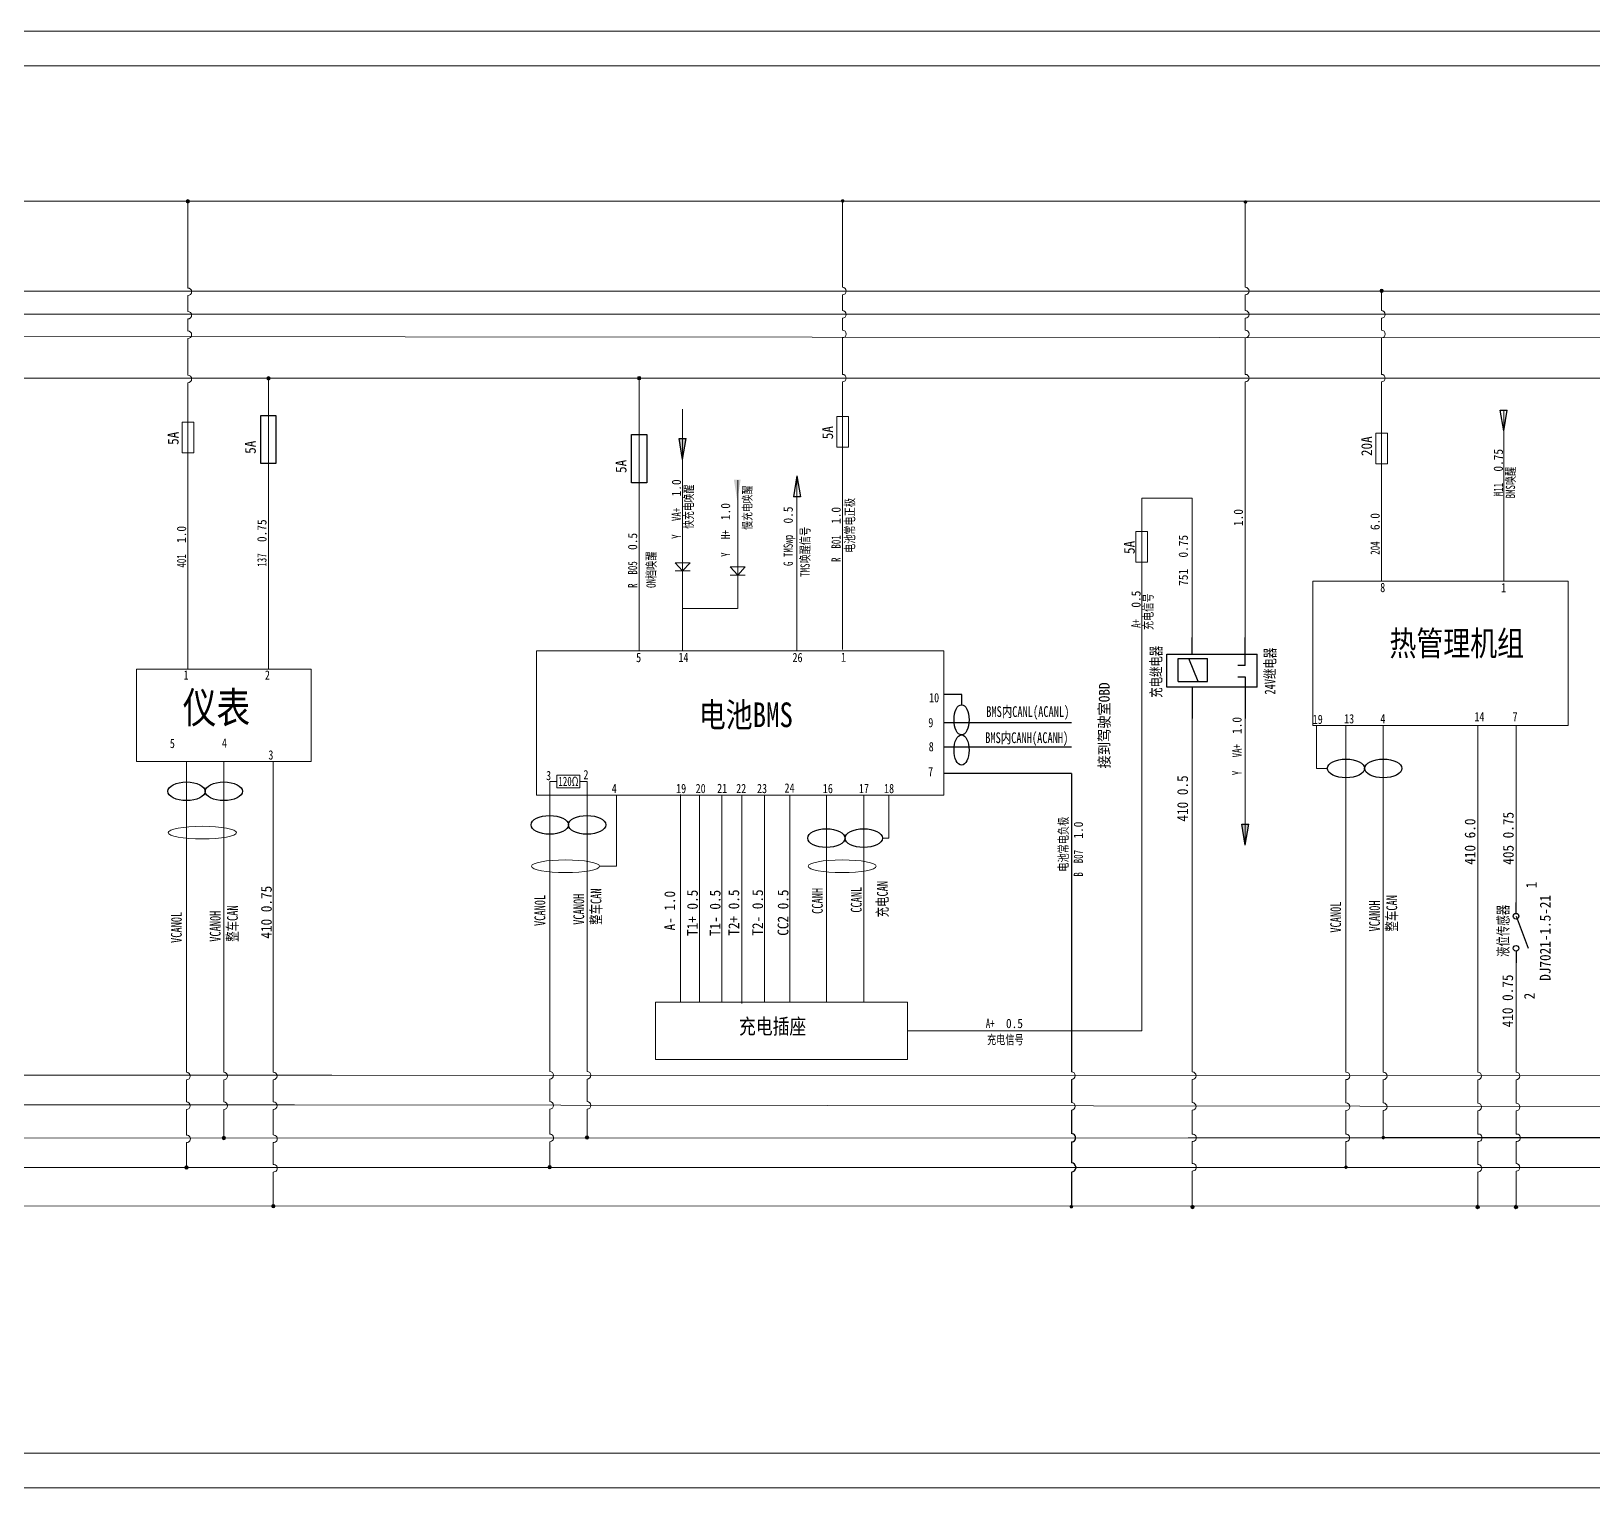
# Model space of a CAD drawing. Header units: millimetres. Extents: x 1 to 6482, y 2 to 1780.
# Drawn here: x 2641 to 3148, y 460 to 933 of the extents above; entities that cross this region are included whole.
import ezdxf

# ---------------------------------------------------------------- set-up
doc = ezdxf.new("R2010")
doc.units = ezdxf.units.MM
doc.layers.add('24V+', color=6, linetype='Continuous', lineweight=50)
doc.layers.add('图层 1', color=7, linetype='Continuous', lineweight=18)
for name, color, linetype in [('PDF_内框线', 7, 'Continuous'), ('PDF_外框线', 7, 'Continuous'), ('图框层', 7, 'Continuous')]:
    doc.layers.add(name, color=color, linetype=linetype)
doc.styles.get("Standard").update_dxf_attribs({"font": 'isocp.shx', "width": 0.707, "bigfont": 'hztxt.shx'})
doc.styles.add('标准', font='', dxfattribs={"width": 0.8})
doc.styles.get('标准').set_extended_font_data('SimSun')

# ---------------------------------------------------------------- blocks, each defined once
blk = doc.blocks.new('*X80')
for centre in [(-4.41, 0), (4.41, 0)]:
    blk.add_ellipse(centre, major_axis=(4.41, 0), ratio=0.5)
blk = doc.blocks.new('*X79')
blk.add_blockref('*X80', (0, 0))
blk = doc.blocks.new('794856123')
for p, q in [((-0.56, -4.55), (-1.68, 2.23)), ((-1.68, 2.23), (0.56, 2.23)), ((-0.56, -4.55), (0.56, 2.23))]:
    blk.add_line(p, q)
blk = doc.blocks.new('78654363')
at = {"linetype": 'Continuous'}
for p, q in [((-10.41, -0.71), (-10.41, 12.78)), ((6.77, 2.63), (6.77, 12.78))]:
    blk.add_line(p, q, dxfattribs=at)
at = {"layer": '图层 1', "color": 1, "lineweight": 25}
for points in [[(-14.33, 2.63), (-14.33, -8.03)], [(-14.33, 2.63), (15.02, 2.63)], [(15.02, 2.63), (15.02, -8.03)], [(15.02, -8.03), (-14.33, -8.03)]]:
    blk.add_lwpolyline(points, dxfattribs=at)
at = {"layer": '图层 1', "color": 7, "lineweight": 25}
for points in [[(1.84, 0.82), (1.84, -6.64)], [(11.29, 0.82), (1.84, 0.82)], [(4.84, 0.82), (7.87, -6.64)], [(11.29, 0.82), (11.29, -6.64)], [(-8.01, -0.71), (-10.41, -0.71)], [(-10.41, -4.44), (-10.41, -13.45)], [(-10.41, -4.44), (-8.01, -4.44)], [(11.29, -6.64), (1.84, -6.64)], [(6.77, -8.03), (6.77, -13.45)]]:
    blk.add_lwpolyline(points, dxfattribs=at)
blk = doc.blocks.new('开关')
for p, q in [((-2.55, -0.2), (7.82, 3.7)), ((-3.46, -0.2), (-7.03, -0.2)), ((8.76, -0.2), (12.6, -0.2))]:
    blk.add_line(p, q)
for centre in [(-2.55, -0.2), (7.85, -0.2)]:
    blk.add_circle(centre, 0.911)
blk = doc.blocks.new('*X122')
for centre in [(-4.41, 0), (4.41, 0)]:
    blk.add_ellipse(centre, major_axis=(4.41, 0), ratio=0.5)
blk = doc.blocks.new('*X121')
blk.add_blockref('*X122', (0, 0))

msp = doc.modelspace()

# ---------------------------------------------------------------- hatches: boundary and pattern name
at = {"layer": '24V+', "linetype": 'ByBlock', "lineweight": 18}
h = msp.add_hatch(color=0, dxfattribs=at)
h.dxf.hatch_style = 1
h.paths.add_polyline_path([(2692.14, 878.23), (2692.14, 877.65), (2692.71, 877.65, 0.414214)])
h.paths.add_polyline_path([(2692.14, 878.23, 0.414214), (2691.57, 877.65), (2692.14, 877.65)])
h.paths.add_polyline_path([(2692.14, 877.65), (2691.57, 877.65, 0.414214), (2692.14, 877.08)])
h.paths.add_polyline_path([(2692.71, 877.65), (2692.14, 877.65), (2692.14, 877.08, 0.414214)])
h = msp.add_hatch(color=0, dxfattribs=at)
h.dxf.hatch_style = 1
h.paths.add_polyline_path([(2904.53, 878.32), (2904.53, 877.75), (2905.1, 877.75, 0.414214)])
h.paths.add_polyline_path([(2904.53, 878.32, 0.414214), (2903.96, 877.75), (2904.53, 877.75)])
h.paths.add_polyline_path([(2904.53, 877.75), (2903.96, 877.75, 0.414214), (2904.53, 877.18)])
h.paths.add_polyline_path([(2905.1, 877.75), (2904.53, 877.75), (2904.53, 877.18, 0.414214)])
h = msp.add_hatch(color=0, dxfattribs=at)
h.dxf.hatch_style = 1
h.paths.add_polyline_path([(3035.18, 877.98), (3035.18, 877.41), (3035.75, 877.41, 0.414214)])
h.paths.add_polyline_path([(3035.18, 877.98, 0.414214), (3034.61, 877.41), (3035.18, 877.41)])
h.paths.add_polyline_path([(3035.18, 877.41), (3034.61, 877.41, 0.414214), (3035.18, 876.84)])
h.paths.add_polyline_path([(3035.75, 877.41), (3035.18, 877.41), (3035.18, 876.84, 0.414214)])
h = msp.add_hatch(color=0, dxfattribs=at)
h.dxf.hatch_style = 1
h.paths.add_polyline_path([(3079.33, 849.17), (3079.33, 848.6), (3079.9, 848.6, 0.414214)])
h.paths.add_polyline_path([(3079.33, 849.17, 0.414214), (3078.76, 848.6), (3079.33, 848.6)])
h.paths.add_polyline_path([(3079.33, 848.6), (3078.76, 848.6, 0.414214), (3079.33, 848.03)])
h.paths.add_polyline_path([(3079.9, 848.6), (3079.33, 848.6), (3079.33, 848.03, 0.414214)])
h = msp.add_hatch(color=0, dxfattribs=at)
h.dxf.hatch_style = 1
h.paths.add_polyline_path([(2718.28, 820.82), (2718.28, 820.24), (2718.85, 820.24, 0.414214)])
h.paths.add_polyline_path([(2718.28, 820.82, 0.414214), (2717.71, 820.24), (2718.28, 820.24)])
h.paths.add_polyline_path([(2718.28, 820.24), (2717.71, 820.24, 0.414214), (2718.28, 819.67)])
h.paths.add_polyline_path([(2718.85, 820.24), (2718.28, 820.24), (2718.28, 819.67, 0.414214)])
h = msp.add_hatch(color=0, dxfattribs=at)
h.dxf.hatch_style = 1
h.paths.add_polyline_path([(2838.53, 820.86), (2838.53, 820.29), (2839.1, 820.29, 0.414214)])
h.paths.add_polyline_path([(2838.53, 820.86, 0.414214), (2837.96, 820.29), (2838.53, 820.29)])
h.paths.add_polyline_path([(2838.53, 820.29), (2837.96, 820.29, 0.414214), (2838.53, 819.72)])
h.paths.add_polyline_path([(2839.1, 820.29), (2838.53, 820.29), (2838.53, 819.72, 0.414214)])
h = msp.add_hatch(color=0, dxfattribs=at)
h.dxf.hatch_style = 1
h.paths.add_polyline_path([(2703.81, 574.38), (2703.81, 573.81), (2704.38, 573.81, 0.414214)])
h.paths.add_polyline_path([(2703.81, 574.38, 0.414214), (2703.24, 573.81), (2703.81, 573.81)])
h.paths.add_polyline_path([(2703.81, 573.81), (2703.24, 573.81, 0.414214), (2703.81, 573.24)])
h.paths.add_polyline_path([(2704.38, 573.81), (2703.81, 573.81), (2703.81, 573.24, 0.414214)])
h = msp.add_hatch(color=0, dxfattribs=at)
h.dxf.hatch_style = 1
h.paths.add_polyline_path([(2821.62, 574.52), (2821.62, 573.95), (2822.2, 573.95, 0.414214)])
h.paths.add_polyline_path([(2821.62, 574.52, 0.414214), (2821.05, 573.95), (2821.62, 573.95)])
h.paths.add_polyline_path([(2821.62, 573.95), (2821.05, 573.95, 0.414214), (2821.62, 573.38)])
h.paths.add_polyline_path([(2822.2, 573.95), (2821.62, 573.95), (2821.62, 573.38, 0.414214)])
h = msp.add_hatch(color=0, dxfattribs=at)
h.dxf.hatch_style = 1
h.paths.add_polyline_path([(3079.88, 574.52), (3079.88, 573.95), (3080.45, 573.95, 0.414214)])
h.paths.add_polyline_path([(3079.88, 574.52, 0.414214), (3079.31, 573.95), (3079.88, 573.95)])
h.paths.add_polyline_path([(3079.88, 573.95), (3079.31, 573.95, 0.414214), (3079.88, 573.38)])
h.paths.add_polyline_path([(3080.45, 573.95), (3079.88, 573.95), (3079.88, 573.38, 0.414214)])
h = msp.add_hatch(color=0, dxfattribs=at)
h.dxf.hatch_style = 1
h.paths.add_polyline_path([(2691.7, 564.82), (2691.7, 564.25), (2692.28, 564.25, 0.414214)])
h.paths.add_polyline_path([(2691.7, 564.82, 0.414214), (2691.13, 564.25), (2691.7, 564.25)])
h.paths.add_polyline_path([(2691.7, 564.25), (2691.13, 564.25, 0.414214), (2691.7, 563.68)])
h.paths.add_polyline_path([(2692.28, 564.25), (2691.7, 564.25), (2691.7, 563.68, 0.414214)])
h = msp.add_hatch(color=0, dxfattribs=at)
h.dxf.hatch_style = 1
h.paths.add_polyline_path([(2809.49, 564.92), (2809.49, 564.35), (2810.07, 564.35, 0.414214)])
h.paths.add_polyline_path([(2809.49, 564.92, 0.414214), (2808.92, 564.35), (2809.49, 564.35)])
h.paths.add_polyline_path([(2809.49, 564.35), (2808.92, 564.35, 0.414214), (2809.49, 563.77)])
h.paths.add_polyline_path([(2810.07, 564.35), (2809.49, 564.35), (2809.49, 563.77, 0.414214)])
h = msp.add_hatch(color=0, dxfattribs=at)
h.dxf.hatch_style = 1
h.paths.add_polyline_path([(3067.77, 564.92), (3067.77, 564.34), (3068.34, 564.34, 0.414214)])
h.paths.add_polyline_path([(3067.77, 564.92, 0.414214), (3067.2, 564.34), (3067.77, 564.34)])
h.paths.add_polyline_path([(3067.77, 564.34), (3067.2, 564.34, 0.414214), (3067.77, 563.77)])
h.paths.add_polyline_path([(3068.34, 564.34), (3067.77, 564.34), (3067.77, 563.77, 0.414214)])
h = msp.add_hatch(color=0, dxfattribs=at)
h.dxf.hatch_style = 1
h.paths.add_polyline_path([(2719.85, 552.28), (2719.85, 551.7), (2720.43, 551.7, 0.414214)])
h.paths.add_polyline_path([(2719.85, 552.28, 0.414214), (2719.28, 551.7), (2719.85, 551.7)])
h.paths.add_polyline_path([(2719.85, 551.7), (2719.28, 551.7, 0.414214), (2719.85, 551.13)])
h.paths.add_polyline_path([(2720.43, 551.7), (2719.85, 551.7), (2719.85, 551.13, 0.414214)])
h = msp.add_hatch(color=0, dxfattribs=at)
h.dxf.hatch_style = 1
h.paths.add_polyline_path([(2978.72, 552.08), (2978.72, 551.51), (2979.3, 551.51, 0.414214)])
h.paths.add_polyline_path([(2978.72, 552.08, 0.414214), (2978.15, 551.51), (2978.72, 551.51)])
h.paths.add_polyline_path([(2978.72, 551.51), (2978.15, 551.51, 0.414214), (2978.72, 550.94)])
h.paths.add_polyline_path([(2979.3, 551.51), (2978.72, 551.51), (2978.72, 550.94, 0.414214)])
h = msp.add_hatch(color=0, dxfattribs=at)
h.dxf.hatch_style = 1
h.paths.add_polyline_path([(3018, 552.03), (3018, 551.45), (3018.57, 551.45, 0.414214)])
h.paths.add_polyline_path([(3018, 552.03, 0.414214), (3017.42, 551.45), (3018, 551.45)])
h.paths.add_polyline_path([(3018, 551.45), (3017.42, 551.45, 0.414214), (3018, 550.88)])
h.paths.add_polyline_path([(3018.57, 551.45), (3018, 551.45), (3018, 550.88, 0.414214)])
h = msp.add_hatch(color=0, dxfattribs=at)
h.dxf.hatch_style = 1
h.paths.add_polyline_path([(3110.48, 551.99), (3110.48, 551.42), (3111.06, 551.42, 0.414214)])
h.paths.add_polyline_path([(3110.48, 551.99, 0.414214), (3109.91, 551.42), (3110.48, 551.42)])
h.paths.add_polyline_path([(3110.48, 551.42), (3109.91, 551.42, 0.414214), (3110.48, 550.85)])
h.paths.add_polyline_path([(3111.06, 551.42), (3110.48, 551.42), (3110.48, 550.85, 0.414214)])
h = msp.add_hatch(color=0, dxfattribs=at)
h.dxf.hatch_style = 1
h.paths.add_polyline_path([(3122.91, 551.99), (3122.91, 551.42), (3123.48, 551.42, 0.414214)])
h.paths.add_polyline_path([(3122.91, 551.99, 0.414214), (3122.33, 551.42), (3122.91, 551.42)])
h.paths.add_polyline_path([(3122.91, 551.42), (3122.33, 551.42, 0.414214), (3122.91, 550.84)])
h.paths.add_polyline_path([(3123.48, 551.42), (3122.91, 551.42), (3122.91, 550.84, 0.414214)])
at = {"layer": '图框层'}
h = msp.add_hatch(color=6, dxfattribs=at)
h.dxf.hatch_style = 1
h.paths.add_polyline_path([(2852.6, 793.89), (2852.6, 800.68), (2851.48, 800.68)])
h = msp.add_hatch(color=6, dxfattribs=at)
h.dxf.hatch_style = 1
h.paths.add_polyline_path([(2853.72, 800.68), (2852.6, 800.68), (2852.6, 793.89)])
at = {"layer": '图框层', "true_color": 0x93278f}
h = msp.add_hatch(color=217, dxfattribs=at)
h.dxf.hatch_style = 1
h.paths.add_polyline_path([(2871.46, 787.39), (2870.34, 787.39), (2870.34, 780.6)])
h.paths.add_polyline_path([(2870.34, 787.39), (2869.22, 787.39), (2870.34, 780.6)])
h = msp.add_hatch(color=217, dxfattribs=at)
h.dxf.hatch_style = 1
h.paths.add_polyline_path([(3036.22, 675.63), (3035.1, 675.63), (3035.1, 668.84)])
h.paths.add_polyline_path([(3035.1, 675.63), (3033.98, 675.63), (3035.1, 668.84)])
h = msp.add_hatch(dxfattribs=at)
h.set_pattern_fill('ANGLE', color=217)
h.set_pattern_definition([(0, (-207.007, -902.271), (0, 6.985), [5.08, -1.905]), (90, (-207.007, -902.271), (-6.985, 4e-16), [5.08, -1.905])])
h.paths.add_polyline_path([(3036.22, 675.63), (3035.1, 675.63), (3035.1, 668.84)])

# ---------------------------------------------------------------- linework, layer by layer
at = {"linetype": 'ByBlock', "lineweight": 18}
for p, q in [((2718.28, 820.02), (2718.28, 799.85)), ((2718.28, 811.82), (2718.28, 725.93)), ((2690.32, 806.02), (2694.12, 806.02)), ((2902.62, 807.86), (2906.42, 807.86)), ((3077.43, 802.4), (3081.24, 802.4)), ((2690.32, 796.08), (2694.12, 796.08)), ((2902.63, 797.92), (2906.43, 797.92)), ((3077.44, 792.46), (3081.24, 792.46)), ((2999.6, 770.49), (3003.4, 770.49))]:
    msp.add_line(p, q, dxfattribs=at)
at = {"color": 0, "linetype": 'ByBlock', "lineweight": 18}
msp.add_line((2838.51, 794.34), (2838.51, 731.8), dxfattribs=at)
for centre in [(2696.82, 672.85), (2814.63, 661.96), (2904.36, 661.96)]:
    msp.add_ellipse(centre, major_axis=(-11.07, 0), ratio=0.185185, dxfattribs=at)
at = {"layer": '24V+', "color": 0, "linetype": 'ByBlock', "lineweight": 18}
for p, q in [((2825.21, 932.8), (2229.34, 932.8)), ((2692.14, 877.65), (2692.14, 849.5)), ((2904.45, 877.75), (2904.45, 849.75)), ((3035.1, 849.75), (3035.1, 877.41)), ((2692.14, 847.05), (2692.14, 841.93)), ((2904.45, 847.3), (2904.45, 842.18)), ((3035.1, 842.18), (3035.1, 847.3)), ((3079.26, 848.53), (3079.26, 842.18)), ((2692.14, 839.48), (2692.14, 835.56)), ((2904.45, 839.72), (2904.45, 835.81)), ((3035.1, 835.81), (3035.1, 839.72)), ((3079.26, 839.72), (3079.26, 835.81)), ((2692.14, 833.11), (2692.14, 821.25)), ((2904.45, 833.36), (2904.45, 821.5)), ((3035.1, 821.5), (3035.1, 833.36)), ((3079.26, 833.36), (3079.26, 821.5)), ((2692.14, 818.8), (2692.14, 725.93)), ((2838.51, 794.34), (2838.51, 820.27)), ((2904.45, 819.04), (2904.45, 732.23)), ((3035.1, 736.13), (3035.1, 819.04)), ((3079.26, 819.04), (3079.26, 754.41)), ((2852.6, 731.8), (2852.6, 810.21)), ((3118.93, 754.41), (3118.93, 809.93)), ((2870.5, 787.19), (2870.5, 745.57)), ((2889.69, 731.8), (2889.69, 788.55)), ((3001.51, 608.59), (3001.51, 781.31)), ((3017.92, 781.31), (3001.51, 781.31)), ((3017.92, 742.62), (3017.92, 781.31)), ((2850.18, 760.42), (2852.6, 760.42)), ((2850.18, 760.42), (2852.6, 757.75)), ((2855.02, 760.42), (2852.6, 760.42)), ((2855.02, 760.42), (2852.6, 757.75)), ((3003.41, 760.55), (2999.61, 760.55)), ((2850.18, 757.75), (2852.6, 757.75)), ((2855.02, 757.75), (2852.6, 757.75)), ((2868.08, 759.09), (2870.5, 759.09)), ((2868.08, 759.09), (2870.5, 756.42)), ((2868.08, 756.42), (2870.5, 756.42)), ((2872.92, 759.09), (2870.5, 759.09)), ((2872.92, 759.09), (2870.5, 756.42)), ((2872.92, 756.42), (2870.5, 756.42)), ((3056.98, 754.41), (3139.85, 754.41)), ((3056.98, 707.65), (3056.98, 754.41)), ((3139.85, 754.41), (3139.85, 707.65)), ((2870.47, 745.57), (2852.6, 745.57)), ((3017.92, 736.13), (3017.92, 742.62)), ((2805.25, 731.8), (2937.31, 731.8)), ((2805.25, 685.04), (2805.25, 731.8)), ((2937.31, 731.8), (2937.31, 685.04)), ((3017.92, 709.9), (3017.92, 595.22)), ((3035.1, 709.9), (3035.1, 668.84)), ((3139.85, 707.65), (3056.98, 707.65)), ((3110.53, 707.65), (3110.53, 595.16)), ((3122.94, 707.65), (3122.94, 650.23)), ((2719.85, 695.92), (2719.85, 595.14)), ((2811.83, 689.43), (2809.52, 689.43)), ((2819.33, 689.43), (2821.63, 689.43)), ((2937.31, 685.04), (2805.25, 685.04)), ((2831.15, 685.11), (2831.15, 661.93)), ((2851.88, 617.89), (2851.88, 685.22)), ((2858.07, 685.04), (2858.07, 617.89)), ((2865.32, 685.04), (2865.32, 617.89)), ((2871.83, 685.06), (2871.83, 617.46)), ((2879.14, 685.04), (2879.14, 617.89)), ((2887.44, 685.04), (2887.44, 617.89)), ((2919.54, 671.09), (2919.54, 685.04)), ((2917.41, 671.09), (2919.54, 671.09)), ((2825.7, 661.93), (2831.15, 661.93)), ((3122.94, 630.61), (3122.94, 595.15)), ((2843.86, 617.89), (2890.98, 617.89)), ((2843.86, 599.42), (2843.86, 617.89)), ((2925.52, 608.59), (3001.51, 608.59)), ((2719.85, 592.69), (2719.85, 585.51)), ((3017.92, 592.77), (3017.92, 585.27)), ((3110.53, 592.71), (3110.53, 585.11)), ((3122.94, 592.7), (3122.94, 585.09)), ((2719.85, 583.06), (2719.85, 574.78)), ((3017.92, 582.81), (3017.92, 575.1)), ((3110.53, 582.66), (3110.53, 575.1)), ((3122.94, 582.64), (3122.94, 575.1)), ((2719.85, 572.33), (2719.85, 565.22)), ((3017.92, 572.65), (3017.92, 565.53)), ((3110.53, 572.65), (3110.53, 565.23)), ((3122.94, 572.66), (3122.94, 565.48)), ((2719.85, 562.77), (2719.85, 551.17)), ((3017.92, 563.08), (3017.92, 551.42)), ((3110.53, 562.78), (3110.53, 551.42)), ((3122.94, 563.03), (3122.94, 551.42)), ((1587.54, 551.42), (4507.71, 552.06))]:
    msp.add_line(p, q, dxfattribs=at)
at = {"layer": '24V+', "color": 6, "linetype": 'ByBlock', "lineweight": 18}
msp.add_line((1587.54, 820.27), (3171.51, 820.27), dxfattribs=at)
at = {"layer": '24V+', "color": 177, "linetype": 'ByBlock', "lineweight": 18, "true_color": 0x293189}
msp.add_line((3067.77, 686.29), (3067.77, 707.65), dxfattribs=at)
at = {"layer": '24V+', "color": 244, "linetype": 'ByBlock', "lineweight": 18, "true_color": 0x991b1e}
msp.add_line((3079.88, 683.42), (3079.88, 707.65), dxfattribs=at)
at = {"layer": '24V+', "color": 5, "linetype": 'ByBlock', "lineweight": 18}
for p, q in [((2691.7, 695.92), (2691.7, 595.13)), ((2809.52, 689.43), (2809.52, 595.37)), ((3067.78, 595.19), (3067.77, 690.57)), ((2691.7, 592.68), (2691.7, 585.51)), ((2809.52, 592.92), (2809.52, 585.62)), ((3067.78, 585.18), (3067.78, 592.74)), ((2691.7, 583.06), (2691.7, 574.76)), ((2809.52, 583.17), (2809.52, 575.06)), ((3067.78, 575.09), (3067.78, 582.73)), ((2809.52, 572.61), (2809.52, 564.25)), ((3067.77, 564.25), (3067.77, 572.63)), ((2691.7, 572.32), (2691.7, 564)), ((3004.47, 564.25), (2119.1, 564.25)), ((2809.52, 564.25), (3196.01, 564.25))]:
    msp.add_line(p, q, dxfattribs=at)
at = {"layer": '24V+', "color": 1, "linetype": 'ByBlock', "lineweight": 18}
for p, q in [((2703.81, 695.92), (2703.81, 595.14)), ((2821.63, 689.43), (2821.63, 595.37)), ((3079.88, 595.18), (3079.88, 687.7)), ((2703.81, 592.68), (2703.81, 585.51)), ((2821.63, 592.91), (2821.63, 585.6)), ((3079.88, 585.16), (3079.88, 592.73)), ((2703.81, 583.06), (2703.81, 573.61)), ((2821.63, 583.15), (2821.63, 573.86)), ((3079.88, 573.86), (3079.88, 582.71)), ((3016.58, 573.87), (3079.88, 573.86))]:
    msp.add_line(p, q, dxfattribs=at)
at = {"layer": '24V+', "color": 2, "linetype": 'ByBlock', "lineweight": 18}
for p, q in [((2899.25, 663.68), (2899.25, 685.04)), ((2899.25, 617.89), (2899.25, 663.68)), ((2738.82, 594.2), (2176.03, 593.94))]:
    msp.add_line(p, q, dxfattribs=at)
at = {"layer": '24V+', "color": 3, "linetype": 'ByBlock', "lineweight": 18}
for p, q in [((2911.36, 660.8), (2911.36, 685.04)), ((2911.36, 617.89), (2911.36, 660.8)), ((2726.72, 584.54), (2163.92, 584.51))]:
    msp.add_line(p, q, dxfattribs=at)
at = {"layer": '24V+', "color": 240, "linetype": 'ByBlock', "lineweight": 18, "true_color": 0xed1f24}
msp.add_line((3016.58, 573.87), (2131.21, 573.7), dxfattribs=at)
at = {"layer": '24V+', "color": 0, "linetype": 'ByBlock', "lineweight": 18}
for points in [[(2675.53, 725.93), (2732.09, 725.93), (2732.09, 695.92), (2675.53, 695.92)], [(2811.83, 691.48), (2819.33, 691.48), (2819.33, 687.38), (2811.83, 687.38)], [(2843.86, 617.89), (2925.52, 617.89), (2925.52, 599.3), (2843.86, 599.3)]]:
    msp.add_lwpolyline(points, close=True, dxfattribs=at)
for centre in [(2692.14, 877.65), (3079.33, 848.6), (2718.28, 820.24), (2838.53, 820.29), (2703.81, 573.81), (2821.62, 573.95), (2691.7, 564.25), (2809.49, 564.35), (2719.85, 551.7), (3018, 551.45), (3110.48, 551.42), (3122.91, 551.42)]:
    msp.add_circle(centre, 0.572, dxfattribs=at)
for centre, radius, start, end in [((2692.14, 848.28), 1.23, 270, 90), ((2904.45, 848.53), 1.23, 270, 90), ((3035.1, 848.53), 1.23, 270, 90), ((2692.14, 840.7), 1.23, 270, 90), ((2904.45, 840.95), 1.23, 270, 90), ((3035.1, 840.95), 1.23, 270, 90), ((3079.26, 840.95), 1.23, 270, 90), ((2904.45, 834.59), 1.23, 270, 90), ((3035.1, 834.59), 1.23, 270, 90), ((3079.26, 834.59), 1.23, 270, 90), ((2692.14, 834.34), 1.23, 270, 90), ((2692.14, 820.02), 1.23, 270, 90), ((2904.45, 820.27), 1.23, 270, 90), ((3035.1, 820.27), 1.23, 270, 90), ((3079.26, 820.27), 1.23, 270, 90), ((2719.85, 593.92), 1.23, 270, 90), ((2978.73, 594.03), 1.23, 270, 90), ((3017.92, 594), 1.23, 270, 90), ((3110.53, 593.93), 1.23, 270, 90), ((3122.94, 593.92), 1.23, 270, 90), ((2719.85, 584.29), 1.23, 270, 90), ((2978.73, 584.11), 1.23, 270, 90), ((3017.92, 584.04), 1.23, 270, 90), ((3110.53, 583.88), 1.23, 270, 90), ((3122.94, 583.86), 1.23, 270, 90), ((2719.91, 573.56), 1.23, 267.1959, 92.8041), ((3017.98, 573.87), 1.23, 267.1959, 92.8041), ((3110.69, 573.87), 1.24, 262.1911, 97.8089), ((3123.1, 573.88), 1.23, 262.1282, 97.8718), ((2719.91, 563.99), 1.23, 267.1959, 92.8041), ((3017.98, 564.31), 1.23, 267.1959, 92.8041), ((3110.6, 564), 1.23, 266.3531, 93.6469), ((3122.94, 564.25), 1.23, 270, 90)]:
    msp.add_arc(centre, radius, start, end, dxfattribs=at)
at = {"layer": '24V+', "color": 5, "linetype": 'ByBlock', "lineweight": 18}
for centre, start, end in [((2691.7, 593.9), 270, 90), ((2809.52, 594.15), 270, 90), ((3067.78, 593.96), 270.0031, 90.0031), ((2691.7, 584.28), 270, 90), ((2809.52, 584.39), 270, 90), ((3067.78, 583.96), 270.0031, 90.0031), ((2691.76, 573.54), 267.1959, 92.8041), ((2809.52, 573.83), 269.9648, 90.0352), ((3067.77, 573.86), 269.9648, 90.0352)]:
    msp.add_arc(centre, 1.23, start, end, dxfattribs=at)
at = {"layer": '24V+', "color": 1, "linetype": 'ByBlock', "lineweight": 18}
for centre in [(2703.81, 593.91), (2821.63, 594.14), (3079.88, 593.95), (2703.81, 584.28), (2821.63, 584.37), (3079.88, 583.93)]:
    msp.add_arc(centre, 1.23, 270, 90, dxfattribs=at)
at = {"layer": 'PDF_内框线', "color": 0, "linetype": 'ByBlock', "lineweight": 18}
msp.add_line((2240.58, 921.56), (4553.84, 921.72), dxfattribs=at)
at = {"layer": 'PDF_内框线', "linetype": 'ByBlock', "lineweight": 18}
msp.add_line((4553.87, 471.59), (2240.58, 471.59), dxfattribs=at)
at = {"layer": 'PDF_外框线', "linetype": 'ByBlock', "lineweight": 18}
for p, q in [((2825.21, 932.8), (4564.24, 932.8)), ((4564.24, 460.35), (1456.33, 460.35))]:
    msp.add_line(p, q, dxfattribs=at)
at = {"layer": '图层 1', "color": 1, "linetype": 'ByBlock', "lineweight": 18}
msp.add_line((3171.51, 877.65), (1534, 877.65), dxfattribs=at)
at = {"layer": '图层 1', "color": 3, "linetype": 'ByBlock', "lineweight": 18}
msp.add_line((3171.51, 848.53), (1587.54, 848.53), dxfattribs=at)
at = {"layer": '图层 1', "color": 2, "linetype": 'ByBlock', "lineweight": 18}
for p, q in [((4506.78, 841.13), (1587.37, 840.95)), ((4506.71, 832.22), (1587.53, 834.59))]:
    msp.add_line(p, q, dxfattribs=at)
at = {"layer": '图层 1', "color": 7, "linetype": 'ByBlock', "lineweight": 18}
for points in [[(2690.32, 806.02), (2690.32, 796.08)], [(2694.12, 796.08), (2694.12, 806.02)], [(2902.63, 807.86), (2902.63, 797.92)], [(2906.43, 797.92), (2906.43, 807.86)], [(3077.44, 802.4), (3077.44, 792.46)], [(3081.24, 792.46), (3081.24, 802.4)], [(2999.61, 770.49), (2999.61, 760.55)], [(3003.41, 760.55), (3003.41, 770.49)]]:
    msp.add_lwpolyline(points, dxfattribs=at)
at = {"layer": '图框层'}
for p, q in [((2943.15, 717.65), (2937.3, 717.65)), ((2943.15, 714.34), (2943.15, 717.65)), ((2978.73, 708.42), (2937.31, 708.42)), ((2978.73, 708.42), (2937.31, 708.42)), ((2978.75, 700.53), (2937.32, 700.53)), ((2978.73, 692.03), (2937.31, 692.03)), ((2978.73, 692.03), (2978.73, 595.25)), ((2978.73, 592.8), (2978.73, 585.33)), ((2978.73, 582.88), (2978.73, 575.22)), ((2978.73, 572.51), (2978.73, 565.73)), ((2978.73, 562.77), (2978.73, 551.42))]:
    msp.add_line(p, q, dxfattribs=at)
at = {"layer": '图框层', "lineweight": 5}
for p, q in [((3058.21, 693.68), (3058.21, 707.65)), ((3061.72, 693.68), (3058.21, 693.68))]:
    msp.add_line(p, q, dxfattribs=at)
at = {"layer": '图框层', "color": 2, "lineweight": 5}
msp.add_line((2738.82, 594.2), (4509.21, 593.36), dxfattribs=at)
at = {"layer": '图框层', "color": 3, "lineweight": 5}
msp.add_line((2726.72, 584.54), (4509.21, 582.49), dxfattribs=at)
at = {"layer": '图框层', "color": 1}
msp.add_line((3208.12, 573.83), (3079.49, 573.83), dxfattribs=at)
at = {"layer": '图框层'}
for points in [[(2715.83, 808.2), (2720.73, 808.2), (2720.73, 792.54), (2715.83, 792.54)], [(2836.06, 801.99), (2840.97, 801.99), (2840.97, 786.34), (2836.06, 786.34)]]:
    msp.add_lwpolyline(points, close=True, dxfattribs=at)
msp.add_arc((2978.73, 564.25), 1.48, 270, 90, dxfattribs=at)
msp.add_ellipse((2978.73, 573.87), major_axis=(0, -1.36), ratio=0.987777, start_param=0, end_param=3.141593, dxfattribs=at)

# ---------------------------------------------------------------- block references
at = {"linetype": 'ByBlock', "lineweight": 18}
for p in [(3119.49, 807.69), (2853.16, 798.45)]:
    msp.add_blockref('794856123', p, dxfattribs=at)
for name, p, rotation in [('794856123', (2889.13, 783.99), 180), ('开关', (3123.13, 643.2), 270)]:
    msp.add_blockref(name, p, dxfattribs=dict(at, rotation=rotation))
at = {"color": 121, "linetype": 'ByBlock', "lineweight": 18, "rotation": 180}
msp.add_blockref('78654363', (3024.69, 722.67), dxfattribs=at)
at = {"linetype": 'ByBlock', "lineweight": 18, "xscale": 1.110829330158288, "yscale": 1.110829330158288, "zscale": 1.110829330158288, "rotation": 90}
msp.add_blockref('*X121', (2943.09, 704.54), dxfattribs=at)
at = {"linetype": 'ByBlock', "lineweight": 18, "xscale": 1.373577583753325, "yscale": 1.373577583753325, "zscale": 1.373577583753325}
for p in [(3073.83, 693.68), (2697.76, 686.26), (2815.57, 675.37), (2905.3, 671.07)]:
    msp.add_blockref('*X79', p, dxfattribs=at)
at = {"color": 85, "linetype": 'ByBlock', "lineweight": 18, "true_color": 0x58ba48}
msp.add_blockref('794856123', (3035.66, 673.39), dxfattribs=at)

# ---------------------------------------------------------------- texts
at = {"layer": '24V+', "linetype": 'ByBlock', "lineweight": 18, "ltscale": 0.5, "attachment_point": 1, "style": '标准'}
for s, insert, char_height, width in [('{\\C0;8}', (3078.88, 753.87), 3, 1.7418), ('{\\C0;1}', (3118.08, 753.78), 3, 1.7418), ('{\\C0;5}', (2837.54, 731.16), 3, 1.7418), ('{\\C0;14}', (2851.27, 731.2), 3, 1.7418), ('{\\C0;26}', (2888.25, 731.16), 3, 1.7418), ('{\\C0;1}', (2903.99, 731.26), 3, 1.7418), ('{\\C0;1}', (2690.76, 725.49), 3, 1.7418), ('{\\C0;2}', (2717.14, 725.46), 3, 1.7418), ('{\\C0;仪表}', (2690.5, 718.4), 10.01, 26.37), ('{\\C0;10}', (2932.55, 718.13), 3, 2.8425), ('{\\C0;9}', (2932.3, 710.04), 3, 2.8425), ('{\\C0;19}', (3056.98, 711.11), 3, 1.7418), ('{\\C0;13}', (3067.17, 711.29), 3, 1.7418), ('{\\C0;4}', (3078.92, 711.29), 3, 1.7418), ('{\\C0;14}', (3109.42, 711.96), 3, 0.2442), ('{\\C0;7}', (3121.82, 711.96), 3, 1.7418), ('{\\C0;5}', (2686.3, 703.28), 3, 1.1459), ('{\\C0;4}', (2703.18, 703.38), 3, 1.7418), ('{\\C0;3}', (2718.26, 699.56), 3, 1.7418), ('{\\C0;8}', (2932.43, 702.24), 3, 2.8425), ('{\\C0;7}', (2932.26, 694.16), 3, 2.8425), ('{\\C0;2}', (2820.44, 693.17), 3, 1.7418), ('{\\C0;4}', (2829.65, 688.67), 3, 0.2409), ('{\\C0;19}', (2850.5, 688.67), 3, 1.7418), ('{\\C0;20}', (2856.84, 688.67), 3, 1.7418), ('{\\C0;21}', (2863.81, 688.72), 3, 1.7418), ('{\\C0;22}', (2869.99, 688.67), 3, 1.7418), ('{\\C0;23}', (2876.74, 688.67), 3, 1.7418), ('{\\C0;24}', (2885.67, 688.83), 3, 1.7418), ('{\\C0;17}', (2909.8, 688.67), 3, 1.7418)]:
    msp.add_mtext(s, dxfattribs=dict(at, insert=insert, char_height=char_height, width=width))
at = {"layer": '24V+', "color": 0, "linetype": 'ByBlock', "lineweight": 18, "attachment_point": 1, "style": '标准'}
for s, insert, char_height, width in [('热管理机组', (3081.88, 738.24), 8, 47.6539), ('电池BMS', (2857.87, 715.07), 8, 33.121), ('充电插座', (2870.9, 612.5), 5, 33.121)]:
    msp.add_mtext(s, dxfattribs=dict(at, insert=insert, char_height=char_height, width=width))
at = {"layer": '24V+', "linetype": 'ByBlock', "lineweight": 18, "ltscale": 0.5, "char_height": 3, "attachment_point": 1, "style": '标准'}
for s, insert in [('{\\C0;3}', (2808.33, 692.88)), ('{\\C0;16}', (2898.1, 688.67)), ('{\\C0;18}', (2917.94, 688.67))]:
    msp.add_mtext(s, dxfattribs=dict(at, insert=insert))
at = {"layer": '图层 1', "color": 7, "linetype": 'ByBlock', "lineweight": 18, "attachment_point": 7, "rotation": 90}
for s, insert, char_height, width in [('{\\fSimSun|b0|i0|c134|p2;\\W0.9;5A}', (2689.17, 798.61), 3.5, 5.1375), ('{\\fSimSun|b0|i0|c134|p2;\\W0.9;5A}', (2901.47, 800.45), 3.5, 5.1375), ('{\\fSimSun|b0|i0|c134|p2;\\W0.9;20A}', (3076.29, 794.99), 3.5, 5.1375), ('{\\fSimSun|b0|i0|c134|p2;\\W0.9;5A}', (2714.23, 795.71), 3.5, 21.2554), ('{\\fSimSun|b0|i0|c134|p2;\\C256;M11\\W0.9;\\C7;  0.75}', (3118.72, 781.97), 3, 44.4186), ('{\\fSimSun|b0|i0|c134|p2;\\W0.9;5A}', (2834.47, 789.51), 3.5, 21.2554), ('{\\fSimSun|b0|i0|c134|p2;\\C256;BMS唤醒}', (3122.95, 781.27), 3, 44.4186), ('{\\fSimSun|b0|i0|c134|p2;\\C256;Y   VA+\\W0.9;\\C7;  1.0}', (2852.15, 768.15), 3, 44.4186), ('{\\C256;快充电唤醒}', (2856.37, 771.42), 3, 44.4186), ('{\\C256;慢充电唤醒}', (2875.34, 771.11), 3, 44.4186), ('{\\fSimSun|b0|i0|c134|p2;\\C256;电池常电正极}', (2908.66, 763.58), 3, 45.8275), ('{\\fSimSun|b0|i0|c134|p2;\\C256;Y   H+ \\W0.9;\\C7; 1.0}', (2868.08, 762.3), 3, 44.4186), ('{\\fSimSun|b0|i0|c134|p2;\\C256;G TMSwp\\W0.9;\\C7;  0.5}', (2889.22, 759.35), 3, 44.4186), ('{\\fSimSun|b0|i0|c134|p2;\\C256;R  B01\\W0.9;\\C7;  1.0}', (2903.94, 760.66), 3, 44.4186), ('{\\fSimSun|b0|i0|c134|p2;\\W0.9;1.0}', (3034.4, 772.3), 3, 20.5959), ('{\\fSimSun|b0|i0|c134|p2;\\C256;204\\W0.9;\\C7;  6.0}', (3078.75, 762.99), 3, 43.9669), ('{\\fSimSun|b0|i0|c134|p2;\\C256;401\\W0.9;\\C7;  1.0}', (2691.63, 758.82), 3, 44.4186), ('{\\fSimSun|b0|i0|c134|p2;\\C256;137\\W0.9;\\C7;  0.75}', (2717.7, 759.11), 3, 44.4186), ('{\\fSimSun|b0|i0|c134|p2;\\C256;TMS唤醒信号}', (2894.16, 755.83), 3, 45.8275), ('{\\fSimSun|b0|i0|c134|p2;\\C256;R  B05\\W0.9;\\C7;  0.5}', (2837.93, 752.23), 3, 44.4186), ('{\\fSimSun|b0|i0|c134|p2;\\W0.9;5A}', (2999.32, 763.22), 3.5, 5.1375), ('{\\fSimSun|b0|i0|c134|p2;\\W0.9;751  0.75}', (3016.54, 752.9), 3, 20.5959), ('{\\fSimSun|b0|i0|c134|p2;\\C256;ON档唤醒}', (2844.23, 752.24), 3, 44.4186), ('{\\fSimSun|b0|i0|c134|p2;\\C256;A+\\W0.9;\\C7;  0.5}', (3001.21, 739.27), 3, 44.4186), ('{\\fSimSun|b0|i0|c134|p2;\\C256;充电信号}', (3005.44, 738.56), 3, 44.4186), ('{\\fSimSun|b0|i0|c134|p2;\\W0.9;接到驾驶室OBD}', (2991.51, 693.67), 3.5, 39.8883), ('{\\fSimSun|b0|i0|c134|p2;\\C256;Y   VA+ \\W0.9;\\C7; 1.0}', (3033.96, 691.48), 3, 44.4186), ('{\\fSimSun|b0|i0|c134|p2;\\W0.9;410 0.5}', (3016.58, 676.43), 3.5, 35.004), ('{\\fSimSun|b0|i0|c134|p2;\\W0.9;405 0.75}', (3122.22, 662.43), 3.5, 35.004), ('{\\fSimSun|b0|i0|c134|p2;\\C256;电池常电负极}', (2977.92, 660.19), 3, 45.8275), ('{\\fSimSun|b0|i0|c134|p2;\\C256;B  B07\\W0.9;\\C7;  1.0}', (2982.52, 658.59), 3, 44.4186), ('{\\fSimSun|b0|i0|c134|p2;\\W0.9;410 6.0}', (3109.81, 662.43), 3.5, 35.004), ('{\\fSimSun|b0|i0|c134|p2;\\W0.9;410 0.75}', (2719.41, 638.47), 3.5, 35.004), ('{\\fSimSun|b0|i0|c134|p2;\\C256;整车CAN}', (2826.65, 642.96), 3.5, 88.6927), ('{\\fSimSun|b0|i0|c134|p2;\\W0.9;A- 1.0}', (2850.24, 641.11), 3.5, 35.004), ('{\\fSimSun|b0|i0|c134|p2;\\W0.9;T1+ 0.5}', (2857.6, 639.33), 3.5, 35.004), ('{\\fSimSun|b0|i0|c134|p2;\\W0.9;T1- 0.5}', (2864.96, 639.29), 3.5, 35.004), ('{\\fSimSun|b0|i0|c134|p2;\\W0.9;T2+ 0.5}', (2871.02, 639.41), 3.5, 35.004), ('{\\fSimSun|b0|i0|c134|p2;\\W0.9;T2- 0.5}', (2878.75, 639.43), 3.5, 35.004), ('{\\fSimSun|b0|i0|c134|p2;\\W0.9;CC2 0.5}', (2886.99, 639.41), 3.5, 35.004), ('{\\fSimSun|b0|i0|c134|p2;\\C256;CCANH}', (2898.13, 646.51), 3.5, 88.6927), ('{\\fSimSun|b0|i0|c134|p2;\\C256;CCANL}', (2910.74, 646.89), 3.5, 88.6927), ('{\\fSimSun|b0|i0|c134|p2;\\C256;充电CAN}', (2919.56, 645.38), 3.5, 88.6927), ('{\\fSimSun|b0|i0|c134|p2;\\W0.9;1}', (3129.64, 654.79), 3.5, 35.004), ('{\\fSimSun|b0|i0|c134|p2;\\C256;整车CAN}', (2708.75, 637.46), 3.5, 88.6927), ('{\\fSimSun|b0|i0|c134|p2;\\C256;VCAN0L}', (2808.13, 642.58), 3.5, 88.6927), ('{\\fSimSun|b0|i0|c134|p2;\\C256;VCAN0H}', (2820.73, 642.96), 3.5, 88.6927), ('{\\fSimSun|b0|i0|c134|p2;\\C256;VCAN0L}', (3066.23, 640.41), 3.5, 88.6927), ('{\\fSimSun|b0|i0|c134|p2;\\C256;VCAN0H}', (3078.84, 640.79), 3.5, 88.6927), ('{\\fSimSun|b0|i0|c134|p2;\\C256;整车CAN}', (3084.76, 640.79), 3.5, 88.6927), ('{\\fSimSun|b0|i0|c134|p2;液位传感器}', (3120.87, 632.55), 3.5, 39.1453), ('{\\fSimSun|b0|i0|c134|p2;\\W0.9;DJ7021-1.5-21}', (3134.2, 624.79), 3.5, 35.004), ('{\\fSimSun|b0|i0|c134|p2;\\C256;VCAN0L}', (2690.23, 637.08), 3.5, 88.6927), ('{\\fSimSun|b0|i0|c134|p2;\\C256;VCAN0H}', (2702.83, 637.46), 3.5, 88.6927), ('{\\fSimSun|b0|i0|c134|p2;\\W0.9;410 0.75}', (3122.02, 609.7), 3.5, 35.004), ('{\\fSimSun|b0|i0|c134|p2;\\W0.9;2}', (3129.03, 618.76), 3.5, 35.004)]:
    msp.add_mtext(s, dxfattribs=dict(at, insert=insert, char_height=char_height, width=width))
at = {"layer": '图层 1', "color": 0, "linetype": 'ByBlock', "lineweight": 18, "char_height": 3.5, "width": 88.6927, "attachment_point": 7, "rotation": 90}
for s, insert in [('{\\fSimSun|b0|i0|c134|p2;\\C256;充电继电器}', (3008.32, 716.59)), ('{\\fSimSun|b0|i0|c134|p2;\\C256;24V继电器}', (3045.27, 717.64))]:
    msp.add_mtext(s, dxfattribs=dict(at, insert=insert))
at = {"layer": '图层 1', "color": 0, "linetype": 'ByBlock', "lineweight": 18, "attachment_point": 7}
for s, insert, char_height, width in [('{\\fSimSun|b0|i0|c134|p2;\\C256;BMS内CANL(ACANL)}', (2951.1, 709.44), 3.5, 88.6927), ('{\\fSimSun|b0|i0|c134|p2;\\C256;BMS内CANH(ACANH)}', (2950.76, 700.96), 3.5, 88.6927), ('{\\fSimSun|b0|i0|c134|p2;120Ω}', (2812.32, 687.95), 3, 21.5475)]:
    msp.add_mtext(s, dxfattribs=dict(at, insert=insert, char_height=char_height, width=width))
at = {"layer": '图层 1', "color": 7, "linetype": 'ByBlock', "lineweight": 18, "char_height": 3, "width": 44.4186, "attachment_point": 7}
for s, insert in [('{\\fSimSun|b0|i0|c134|p2;\\C256;A+\\W0.9;\\C7;  0.5}', (2950.94, 609.41)), ('{\\fSimSun|b0|i0|c134|p2;\\C256;充电信号}', (2951.35, 603.88))]:
    msp.add_mtext(s, dxfattribs=dict(at, insert=insert))

doc.saveas('drawing.dxf')
